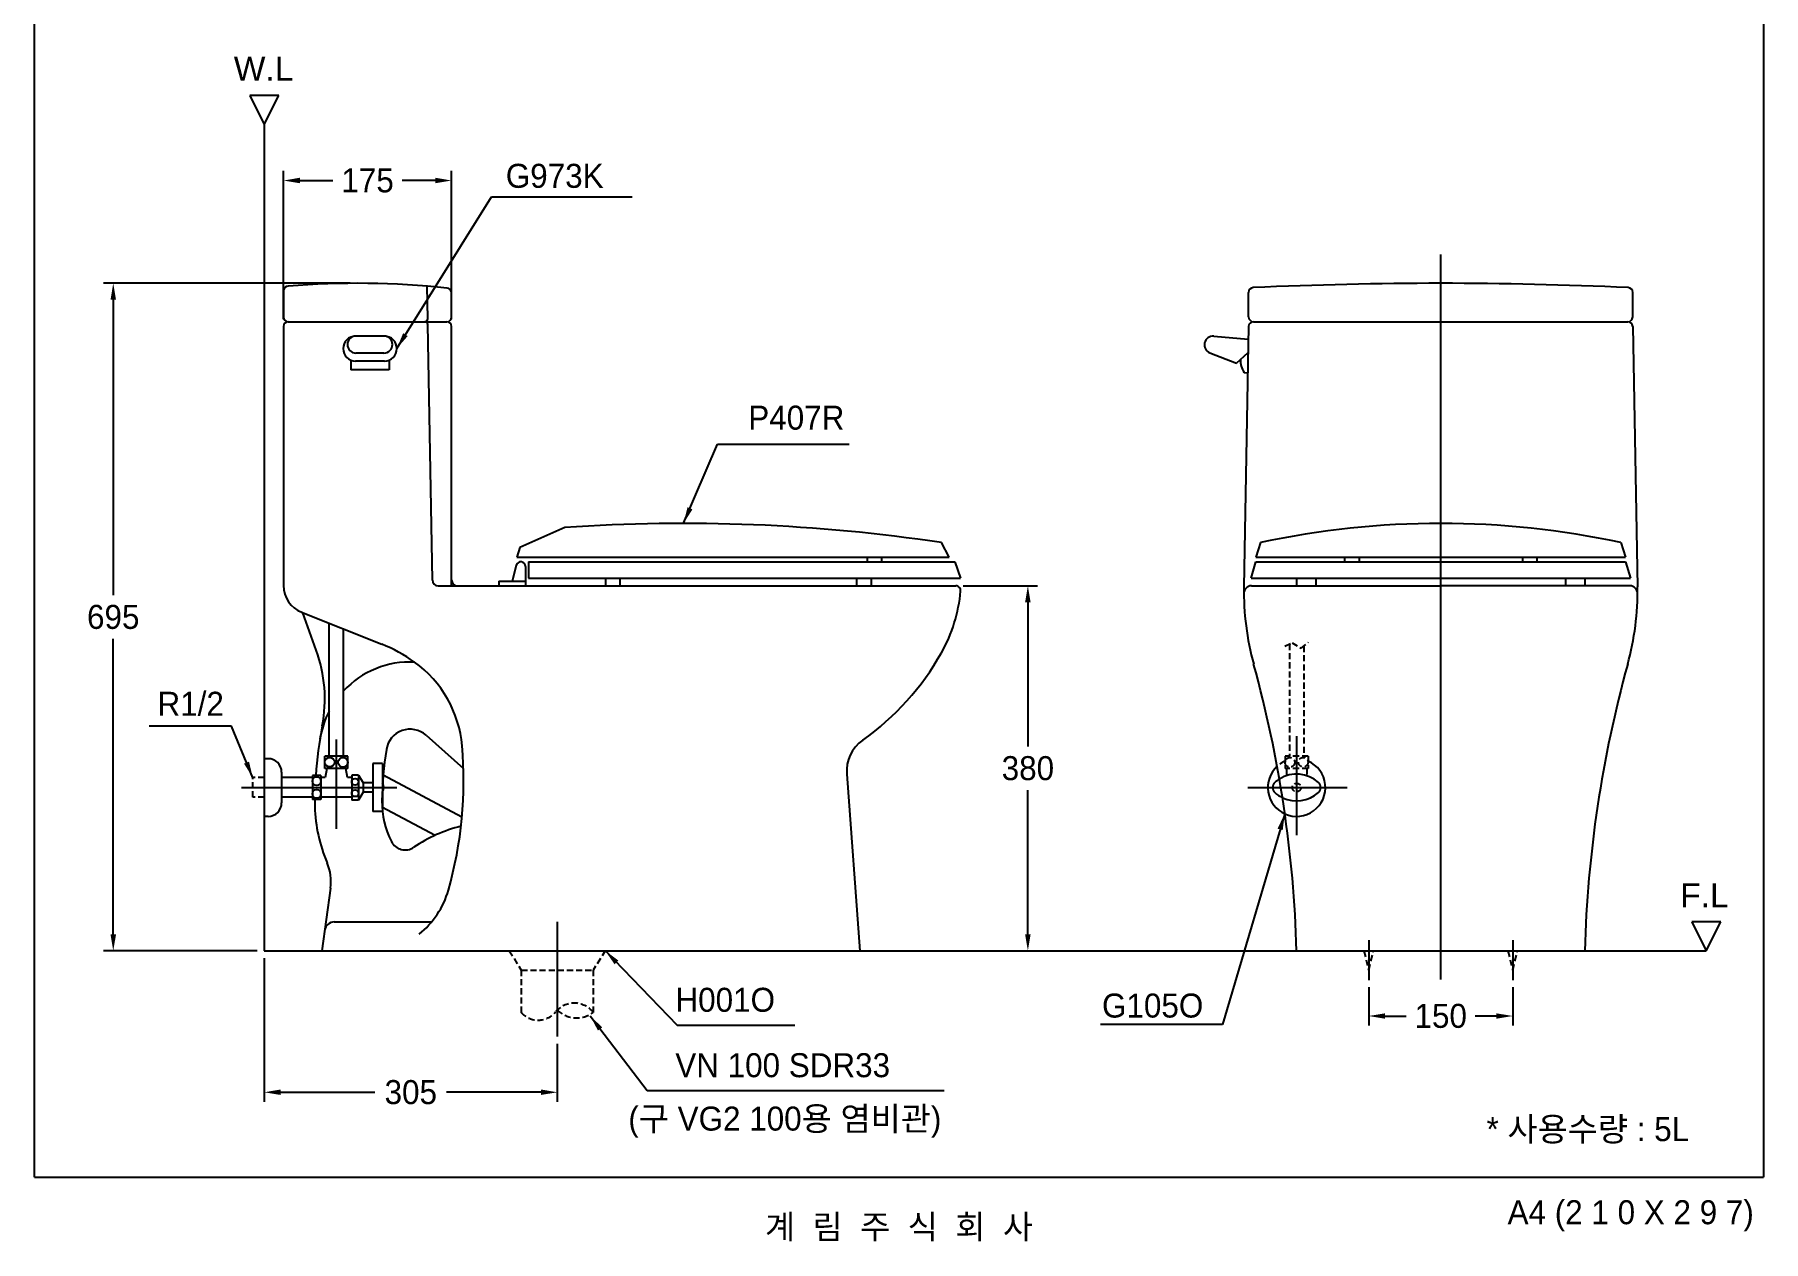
# Model space of a CAD drawing. Header units: millimetres. Extents: x 0 to 1800, y -67 to 2530.
# Drawn here: x 0 to 1800, y -67 to 1190 of the extents above; entities that cross this region are included whole.
import ezdxf
from ezdxf.enums import TextEntityAlignment as Align
from ezdxf.lldxf.tags import DXFTag

# ---------------------------------------------------------------- set-up
doc = ezdxf.new("R2010")
doc.units = ezdxf.units.MM
doc.linetypes.add('DASHED2', pattern=[9.525, 6.35, -3.175])
for name, color, linetype in [('TEXT', 7, 'Continuous'), ('내부선 및 부속', 4, 'Continuous'), ('도각라인', 255, 'Continuous'), ('외형선', 3, 'Continuous'), ('점선', 6, 'DASHED2'), ('중심선', 1, 'DASHED'), ('치수선', 7, 'Continuous')]:
    doc.layers.add(name, color=color, linetype=linetype)
doc.styles.add('____', font='')
doc.styles.add('타이틀', font='H2GTRM.TTF', dxfattribs={"height": 25})
doc.styles.get('____').set_extended_font_data('굴림')
tags = doc.linetypes.add('DASHDOT', pattern=[70, 31, -13, 13, -13]).pattern_tags.tags
tags[10:11] = [DXFTag(74, 4), DXFTag(75, 0), DXFTag(340, '0'), DXFTag(46, 0.0), DXFTag(50, 0.0), DXFTag(44, 0.0), DXFTag(45, 0.0)]
tags[8:9] = [DXFTag(74, 4), DXFTag(75, 0), DXFTag(340, '0'), DXFTag(46, 0.0), DXFTag(50, 0.0), DXFTag(44, 0.0), DXFTag(45, 0.0)]
tags[6:7] = [DXFTag(74, 4), DXFTag(75, 0), DXFTag(340, '0'), DXFTag(46, 0.0), DXFTag(50, 0.0), DXFTag(44, 0.0), DXFTag(45, 0.0)]
tags[4:5] = [DXFTag(74, 4), DXFTag(75, 0), DXFTag(340, '0'), DXFTag(46, 0.0), DXFTag(50, 0.0), DXFTag(44, 0.0), DXFTag(45, 0.0)]
tags = doc.linetypes.add('DASHED', pattern=[25.72, 12.86, -12.86]).pattern_tags.tags
tags[6:7] = [DXFTag(74, 4), DXFTag(75, 0), DXFTag(340, '0'), DXFTag(46, 0.0), DXFTag(50, 0.0), DXFTag(44, 0.0), DXFTag(45, 0.0)]
tags[4:5] = [DXFTag(74, 4), DXFTag(75, 0), DXFTag(340, '0'), DXFTag(46, 0.0), DXFTag(50, 0.0), DXFTag(44, 0.0), DXFTag(45, 0.0)]
doc.dimstyles.new('MSADIM', dxfattribs={"dimtxt": 33, "dimasz": 17, "dimexe": 10, "dimexo": 7.5, "dimgap": 10, "dimtad": 0, "dimtih": 1, "dimtoh": 1, "dimdec": 0, "dimzin": 1, "dimdsep": 46, "dimtxsty": '____', "dimcen": 11.25, "dimadec": 0, "dimazin": 0, "dimtfac": 1, "dimtdec": 0, "dimtix": 1, "dimtmove": 0, "dimatfit": 3, "dimfxl": 1, "dimtolj": 1, "dimtzin": 1, "dimarcsym": 0})

# ---------------------------------------------------------------- blocks, each defined once
blk = doc.blocks.new('*D8')
at = {"layer": '치수선', "color": 0, "linetype": 'Continuous', "lineweight": -2, "transparency": 16777216}
for p, q in [((1389, 197.8), (1389, 157.8)), ((1539, 197.8), (1539, 157.8)), ((1406, 167.8), (1428, 167.8)), ((1522, 167.8), (1499.9, 167.8))]:
    blk.add_line(p, q, dxfattribs=at)
at = {"layer": '치수선', "color": 0, "linetype": 'Continuous', "transparency": 16777216}
for points in [[(1406, 170.6), (1406, 165), (1389, 167.8)], [(1522, 170.6), (1522, 165), (1539, 167.8)]]:
    blk.add_solid(points, dxfattribs=at)
at = {"layer": '치수선', "color": 0, "linetype": 'Continuous', "transparency": 16777216, "insert": (1464, 167.8), "char_height": 25, "attachment_point": 5, "style": '____'}
blk.add_mtext('\\A1;150', dxfattribs=at)
blk = doc.blocks.new('*D9')
at = {"layer": '치수선', "color": 0, "linetype": 'Continuous', "lineweight": -2, "transparency": 16777216}
for p, q in [((239.2, 228.2), (239.2, 78.4)), ((544.2, 138.9), (544.2, 78.4)), ((256.2, 88.4), (354.3, 88.4)), ((527.2, 88.4), (429, 88.4))]:
    blk.add_line(p, q, dxfattribs=at)
at = {"layer": '치수선', "color": 0, "linetype": 'Continuous', "transparency": 16777216}
for points in [[(256.2, 91.3), (256.2, 85.6), (239.2, 88.4)], [(527.2, 91.3), (527.2, 85.6), (544.2, 88.4)]]:
    blk.add_solid(points, dxfattribs=at)
at = {"layer": '치수선', "color": 0, "linetype": 'Continuous', "transparency": 16777216, "insert": (391.7, 88.4), "char_height": 25, "attachment_point": 5, "style": '____'}
blk.add_mtext('\\A1;305', dxfattribs=at)
blk = doc.blocks.new('*D10')
at = {"layer": '치수선', "color": 0, "linetype": 'Continuous', "lineweight": -2, "transparency": 16777216}
for p, q in [((259.2, 893.2), (259.2, 1047.7)), ((434.2, 893.2), (434.2, 1047.7)), ((276.2, 1037.7), (310.7, 1037.7)), ((417.2, 1037.7), (382.6, 1037.7))]:
    blk.add_line(p, q, dxfattribs=at)
at = {"layer": '치수선', "color": 0, "linetype": 'Continuous', "transparency": 16777216}
for points in [[(276.2, 1040.6), (276.2, 1034.9), (259.2, 1037.7)], [(417.2, 1040.6), (417.2, 1034.9), (434.2, 1037.7)]]:
    blk.add_solid(points, dxfattribs=at)
at = {"layer": '치수선', "color": 0, "linetype": 'Continuous', "transparency": 16777216, "insert": (346.7, 1037.7), "char_height": 25, "attachment_point": 5, "style": '____'}
blk.add_mtext('\\A1;175', dxfattribs=at)
blk = doc.blocks.new('*D11')
at = {"layer": '치수선', "color": 0, "linetype": 'Continuous', "lineweight": -2, "transparency": 16777216}
for p, q in [((328.7, 930.7), (71.9, 930.7)), ((81.9, 913.7), (81.9, 606)), ((81.9, 252.7), (81.9, 560.4)), ((231.7, 235.7), (71.9, 235.7))]:
    blk.add_line(p, q, dxfattribs=at)
at = {"layer": '치수선', "color": 0, "linetype": 'Continuous', "transparency": 16777216}
for points in [[(79.1, 913.7), (84.8, 913.7), (81.9, 930.7)], [(79.1, 252.7), (84.8, 252.7), (81.9, 235.7)]]:
    blk.add_solid(points, dxfattribs=at)
at = {"layer": '치수선', "color": 0, "linetype": 'Continuous', "transparency": 16777216, "insert": (81.9, 583.2), "char_height": 25, "attachment_point": 5, "style": '____'}
blk.add_mtext('\\A1;695', dxfattribs=at)
blk = doc.blocks.new('*D12')
at = {"layer": '치수선', "color": 0, "linetype": 'Continuous', "lineweight": -2, "transparency": 16777216}
for p, q in [((966.7, 615.7), (1044.2, 615.7)), ((1034.2, 598.7), (1034.2, 448.5)), ((1034.2, 252.7), (1034.2, 402.9)), ((866.7, 235.7), (1044.2, 235.7))]:
    blk.add_line(p, q, dxfattribs=at)
at = {"layer": '치수선', "color": 0, "linetype": 'Continuous', "transparency": 16777216}
for points in [[(1031.3, 598.7), (1037, 598.7), (1034.2, 615.7)], [(1031.3, 252.7), (1037, 252.7), (1034.2, 235.7)]]:
    blk.add_solid(points, dxfattribs=at)
at = {"layer": '치수선', "color": 0, "linetype": 'Continuous', "transparency": 16777216, "insert": (1034.2, 425.7), "char_height": 25, "attachment_point": 5, "style": '____'}
blk.add_mtext('\\A1;380', dxfattribs=at)

msp = doc.modelspace()

# ---------------------------------------------------------------- linework, layer by layer
for p, q in [((685.9, 158.4), (791.7, 158.4)), ((1219.9, 159), (1109.8, 159))]:
    msp.add_line(p, q)
at = {"layer": '내부선 및 부속', "linetype": 'Continuous'}
for p, q in [((409.3, 893.8), (408.7, 927.7)), ((414.2, 621.6), (409.4, 887.8)), ((364.2, 875.7), (334.2, 875.7)), ((1227.7, 875.7), (1263.7, 872.7)), ((329.2, 850.7), (329.2, 840.7)), ((364.2, 849.7), (334.2, 849.7)), ((363.8, 858.1), (334.5, 858.1)), ((369.2, 850.7), (369.2, 840.7)), ((1223.7, 858.3), (1251.5, 847.6)), ((1251.5, 847.6), (1263.5, 858.8)), ((369.2, 840.7), (329.2, 840.7)), ((1259.2, 838), (1263.1, 837.6)), ((552.2, 676.5), (505.2, 655.7)), ((505.2, 655.7), (502.2, 645.7)), ((952.2, 645.7), (944.2, 660.7)), ((1276.5, 660.7), (1271.5, 645.7)), ((1651.5, 660.7), (1656.5, 645.7)), ((501.3, 636.9), (497.2, 620.7)), ((502.2, 645.7), (952.2, 645.7)), ((511.2, 635.7), (511.2, 615.7)), ((514.2, 640.7), (958.2, 640.7)), ((514.2, 640.7), (514.2, 623.7)), ((866.7, 645.7), (866.7, 640.7)), ((881.7, 645.7), (881.7, 640.7)), ((958.2, 640.7), (964.2, 623.7)), ((1266.5, 623.7), (1271.5, 640.7)), ((1271.5, 645.7), (1656.5, 645.7)), ((1271.5, 640.7), (1656.5, 640.7)), ((1364, 645.7), (1364, 640.7)), ((1379, 645.7), (1379, 640.7)), ((1549, 645.7), (1549, 640.7)), ((1564, 645.7), (1564, 640.7)), ((1656.5, 640.7), (1661.5, 623.7)), ((474.9, 615.7), (514.9, 615.7)), ((483.5, 620.7), (511.2, 620.7)), ((483.5, 620.7), (483.5, 615.7)), ((483.5, 615.7), (511.2, 615.7)), ((514.2, 623.7), (964.2, 623.7)), ((594.5, 623.7), (594.5, 615.7)), ((594.5, 615.7), (609.5, 615.7)), ((609.5, 623.7), (609.5, 615.7)), ((855.9, 623.7), (855.9, 615.7)), ((855.9, 615.7), (870.9, 615.7)), ((870.9, 623.7), (870.9, 615.7)), ((1266.5, 623.7), (1661.5, 623.7)), ((1267, 615.7), (1464, 615.7)), ((1314, 623.7), (1314, 615.7)), ((1334, 623.7), (1334, 615.7)), ((1660.9, 615.7), (1464, 615.7)), ((1594, 623.7), (1594, 615.7)), ((1614, 623.7), (1614, 615.7)), ((278, 588.2), (361.5, 554.9)), ((306.7, 438.5), (306.7, 576.8)), ((321.7, 438.5), (321.7, 570.8)), ((407.6, 460.1), (446.5, 425.6)), ((243.2, 435.7), (239.2, 435.7)), ((326.2, 438.5), (302.2, 438.5)), ((302.2, 425.5), (302.2, 438.5)), ((326.2, 425.5), (326.2, 438.5)), ((257.2, 421.7), (257.2, 389.7)), ((289.2, 416), (257.2, 416)), ((289.2, 418.2), (289.2, 393.2)), ((298.2, 418.2), (289.2, 418.2)), ((298.2, 418.2), (298.2, 393.2)), ((302.7, 416), (298.2, 416)), ((326.2, 425.5), (302.2, 425.5)), ((304.2, 425.5), (302.7, 416)), ((325.7, 416), (324.2, 425.5)), ((330.2, 416), (325.7, 416)), ((337.2, 418.7), (330.2, 418.7)), ((330.2, 418.7), (330.2, 392.7)), ((337.2, 418.7), (337.2, 392.7)), ((337.2, 418.7), (342.2, 410.5)), ((352.2, 430.7), (352.2, 380.7)), ((362.2, 430.7), (352.2, 430.7)), ((362.2, 430.7), (362.2, 380.7)), ((363.1, 419), (445, 375.1)), ((342.2, 401), (337.2, 392.7)), ((342.2, 410.5), (342.2, 401)), ((352.2, 410.5), (342.2, 410.5)), ((352.2, 401), (342.2, 401)), ((289.2, 395.5), (257.2, 395.5)), ((298.2, 393.2), (289.2, 393.2)), ((330.2, 395.5), (298.2, 395.5)), ((337.2, 392.7), (330.2, 392.7)), ((362.2, 380.7), (352.2, 380.7)), ((361.7, 385.7), (417.1, 356)), ((243.2, 375.7), (239.2, 375.7)), ((312, 265.7), (413.4, 265.7))]:
    msp.add_line(p, q, dxfattribs=at)
at = {"layer": '내부선 및 부속'}
msp.add_line((420.2, 615.7), (440.2, 615.7), dxfattribs=at)
at = {"layer": '내부선 및 부속', "linetype": 'Continuous'}
for centre, radius in [((307.2, 432.1), 5), ((321.2, 431.9), 5), ((293.7, 412.2), 4.5), ((333.7, 411.7), 3.5), ((293.7, 399.2), 4.5), ((333.7, 399.7), 3.5)]:
    msp.add_circle(centre, radius, dxfattribs=at)
for centre, radius, start, end in [((406.3, 893.7), 3, 270, 1.0265), ((406.4, 887.7), 3, 1.0265, 90), ((334.2, 862.7), 13, 90, 270), ((334.5, 866.9), 8.82, 90, 270), ((363.8, 866.9), 8.82, 270, 90), ((364.2, 862.7), 13, 270, 90), ((1226.9, 866.7), 9, 85.3, 248.9627), ((1280.4, 851.3), 25, 180.0191, 212.1699), ((676, -1126.5), 1807.2, 81.4679, 93.9308), ((1464, -208.2), 888.9, 77.8229, 102.1771), ((506.2, 635.7), 5, 0, 165.8872), ((420.2, 621.7), 6, 180, 270), ((1267, 607.7), 8, 90, 180.4862), ((1660.9, 607.7), 8, 359.5138, 90), ((302.3, 406.3), 160, 54.3911, 68.2619), ((391, 441.4), 95, 87.305, 136.9191), ((325.6, 438.8), 120, 4.9144, 54.3911), ((391, 441.4), 95, 152.6585, 171.067), ((391, 441.4), 25, 48.4158, 171.0745), ((243.2, 421.7), 14, 0, 90), ((741.6, 385.7), 380, 170.9669, 179.0749), ((26.7, 413.1), 420, 344.2099, 4.9144), ((1314, 405.7), 30, 132.4691, 246.1296), ((1314, 386.1), 33.6, 122.107, 132.501), ((355.7, 405.7), 7.84, 324.9654, 35.0346), ((1296, 405.7), 7, 132.501, 227.499), ((1314, 425.3), 33.6, 227.499, 244.1638), ((243.2, 389.7), 14, 270, 360), ((451.7, 390.3), 90, 179.0749, 207.0392), ((479.2, 219.5), 150, 103.5778, 124.2385), ((385.8, 356.7), 16, 207.0392, 304.2385), ((344.2, 323.3), 90, 308.6846, 344.2099), ((312, 255.7), 10, 90, 172.1428)]:
    msp.add_arc(centre, radius, start, end, dxfattribs=at)
at = {"layer": '도각라인', "color": 7}
for p, q in [((0, 0), (0, 2530)), ((1800, 2530), (1800, 0)), ((0, 0), (1800, 0))]:
    msp.add_line(p, q, dxfattribs=at)
at = {"layer": '외형선', "linetype": 'Continuous'}
for p, q in [((254.2, 1126.1), (224.2, 1126.1)), ((224.2, 1126.1), (239.2, 1096.1)), ((239.2, 1096.1), (254.2, 1126.1)), ((1755.5, 265.7), (1725.5, 265.7)), ((1725.5, 265.7), (1740.5, 235.7)), ((1740.5, 235.7), (1755.5, 265.7))]:
    msp.add_line(p, q, dxfattribs=at)
at = {"layer": '외형선', "color": 3, "linetype": 'Continuous'}
for p, q in [((239.2, 1096.1), (239.2, 235.7)), ((434.2, 895.7), (434.2, 920.7)), ((259.2, 897.7), (259.2, 895.7)), ((259.2, 885.7), (259.2, 616)), ((434.2, 615.7), (434.2, 885.7)), ((440.2, 615.7), (959.2, 615.7)), ((293.3, 548.7), (279.2, 587.7)), ((845.7, 419.6), (859.2, 235.7)), ((308.1, 300.9), (299.2, 235.7)), ((239.2, 235.7), (1740.5, 235.7))]:
    msp.add_line(p, q, dxfattribs=at)
at = {"layer": '외형선'}
for p, q in [((259.2, 922.7), (259.2, 895.7)), ((263.9, 927.7), (264.2, 927.7)), ((408.5, 927.7), (408.7, 927.7)), ((1264, 895.7), (1264, 921.2)), ((1663.9, 895.7), (1663.9, 921.2)), ((264.2, 890.7), (429.2, 890.7)), ((1264, 885.8), (1259, 614.5)), ((1269, 890.7), (1658.9, 890.7)), ((1663.9, 885.8), (1668.9, 614.5)), ((299.2, 235.7), (859.2, 235.7)), ((1314, 235.7), (1614, 235.7))]:
    msp.add_line(p, q, dxfattribs=at)
for centre, radius, start, end in [((264.2, 922.7), 5, 90, 180), ((336.2, 59.1), 871.6, 83.8421, 94.7552), ((429.2, 920.7), 5, 0, 90), ((1269, 921.2), 5, 92.661, 180), ((1464, -3274.3), 4205, 87.339, 92.661), ((1658.9, 921.2), 5, 0, 87.339), ((264.2, 895.7), 5, 180, 270), ((264.2, 885.7), 5, 90, 180), ((429.2, 895.7), 5, 270, 0), ((429.2, 885.7), 5, 0, 90), ((1269, 895.7), 5, 180, 270), ((1269, 885.7), 5, 90, 180), ((1658.9, 895.7), 5, 270, 0), ((1658.9, 885.7), 5, 0, 90)]:
    msp.add_arc(centre, radius, start, end, dxfattribs=at)
at = {"layer": '외형선', "color": 3, "linetype": 'Continuous'}
for centre, radius, start, end in [((289.2, 616), 30, 180, 248.262), ((440.2, 621.7), 6, 180, 270), ((959.2, 610.7), 5, 354.8983, 90), ((1544, 610.1), 285, 179.1039, 195.4513), ((1384, 610.1), 285, 344.5487, 0.8961), ((804.8, 624.5), 160, 330.5958, 354.8983), ((152.2, 497.8), 150, 349.2919, 19.8429), ((700.2, 683.4), 280, 305.3888, 330.5958), ((64.4, 201.1), 1250, 1.5863, 15.4513), ((2863.5, 201.1), 1250, 164.5487, 178.4137), ((741.7, 386.3), 450, 169.2919, 175.9371), ((885.5, 422.5), 40, 125.3888, 184.1995), ((741.7, 386.3), 450, 179.1236, 180.0757), ((741.7, 386.3), 450, 179.1236, 180.0757), ((451.7, 390.3), 160, 181.6538, 203.1719), ((258.6, 307.7), 50, 352.1427, 23.1719)]:
    msp.add_arc(centre, radius, start, end, dxfattribs=at)
at = {"layer": '점선'}
for p, q in [((1301.7, 553), (1309.3, 556.5)), ((1306.5, 555.2), (1306.5, 438.5)), ((1309.3, 556.5), (1318.6, 550.7)), ((1318.6, 550.7), (1326.2, 557)), ((1321.5, 553), (1321.5, 438.5)), ((1302, 438.5), (1302, 425.5)), ((1326, 438.5), (1302, 438.5)), ((1326, 438.5), (1326, 425.5)), ((227.2, 395.5), (227.2, 416)), ((239.2, 416), (227.2, 416)), ((1326, 425.5), (1302, 425.5)), ((1303.5, 425.5), (1303.5, 418)), ((1324.5, 425.5), (1324.5, 418)), ((239.2, 395.5), (227.2, 395.5)), ((494.2, 235.7), (506.7, 215.7)), ((594.2, 235.7), (581.7, 215.7)), ((1384, 235.7), (1389, 215.7)), ((1389, 215.7), (1394, 235.7)), ((1534, 235.7), (1539, 215.7)), ((1539, 215.7), (1544, 235.7)), ((506.7, 215.7), (506.7, 171.2)), ((506.7, 215.7), (581.7, 215.7)), ((581.7, 215.7), (581.7, 171.6))]:
    msp.add_line(p, q, dxfattribs=at)
for centre, radius in [((1307, 431.9), 5), ((1320.9, 432.1), 5), ((1314, 405.7), 4.5)]:
    msp.add_circle(centre, radius, dxfattribs=at)
for centre, radius, start, end in [((1314, 405.7), 30, 113.5781, 132.4691), ((561.8, 155.8), 25.4, 38.5927, 140.2276), ((524.2, 187.1), 23.6, 222.2205, 320.2276), ((564.3, 195.2), 29.3, 226.4632, 306.3085)]:
    msp.add_arc(centre, radius, start, end, dxfattribs=at)
at = {"layer": '점선', "linetype": 'DASHDOT'}
for centre, radius, start, end in [((1314, 386.1), 33.6, 47.499, 122.107), ((1314, 425.3), 33.6, 244.1638, 312.501), ((1332, 405.7), 7, 312.501, 47.499)]:
    msp.add_arc(centre, radius, start, end, dxfattribs=at)
at = {"layer": '중심선', "linetype": 'DASHDOT'}
for p, q in [((1464, 205.7), (1464, 960.7)), ((314.2, 362.6), (314.2, 455.8)), ((1314, 459.2), (1314, 356.1)), ((215.5, 405.7), (377.2, 405.7)), ((1263.2, 405.7), (1366.7, 405.7)), ((544.2, 265.7), (544.2, 146.4)), ((1389, 246.8), (1389, 205.3)), ((1539, 246.8), (1539, 205.3))]:
    msp.add_line(p, q, dxfattribs=at)
msp.add_arc((1314, 405.7), 30, 246.1296, 66.4217, dxfattribs=at)
at = {"layer": '치수선', "linetype": 'Continuous'}
for p, q in [((492.7, 1020.6), (622.1, 1020.6)), ((728, 763.3), (848.2, 763.3)), ((654.7, 90.1), (947.1, 90.1))]:
    msp.add_line(p, q, dxfattribs=at)

# ---------------------------------------------------------------- texts
at = {"layer": 'TEXT', "style": '타이틀'}
for s, p in [('* 사용수량 : 5L', (1617.2, 50)), ('계  림  주  식  회  사', (900, -51.7))]:
    msp.add_text(s, height=25, dxfattribs=at).set_placement(p, align=Align.MIDDLE_CENTER)
msp.add_text('A4 (2 1 0 X 2 9 7)', height=25, dxfattribs=at).set_placement((1790, -36.5), align=Align.MIDDLE_RIGHT)
at = {"layer": 'TEXT', "char_height": 25, "attachment_point": 1, "line_spacing_factor": 0.963855, "style": '타이틀'}
for s, insert, width in [('\\fArial;W.L', (207.4, 1166.7), 248.993), ('\\A1;G973K', (490.6, 1055.1), 248.993), ('\\A1;P407R', (743.1, 803.3), 248.993), ('\\fArial;F.L', (1713.3, 306.1), 248.993), ('\\A1; G105O', (1102.3, 191.2), 248.993), ('\\A1;VN 100 SDR33', (667.1, 129.1), 379.657), ('\\A1;(구 VG2 100{\\fGulim|b0|i0|c129|p50;용 염비관)}', (618.2, 73.5), 379.657)]:
    msp.add_mtext(s, dxfattribs=dict(at, insert=insert, width=width))
at = {"layer": '치수선', "linetype": 'Continuous', "char_height": 25, "attachment_point": 1, "line_spacing_factor": 0.963855, "style": '타이틀'}
for s, insert, width in [('\\A1;R1/2', (128, 505.4), 248.993), ('\\A1; H001O', (658.2, 197.2), 361.787)]:
    msp.add_mtext(s, dxfattribs=dict(at, insert=insert, width=width))

# ---------------------------------------------------------------- dimensions: what is measured, and where the dimension line sits
at = {"layer": '치수선', "linetype": 'Continuous'}
dim = msp.add_linear_dim(base=(434.2, 1037.7), p1=(259.2, 885.7), p2=(434.2, 885.7), dimstyle='MSADIM', override={"dimtxt": 25}, dxfattribs=at)
dim.commit()
dim.dimension.update_dxf_attribs({"geometry": '*D10', "text_midpoint": (346.7, 1037.7)})
for base, p1, p2, picture, middle in [((81.9, 235.7), (336.2, 930.7), (239.2, 235.7), '*D11', (81.9, 583.2)), ((1034.2, 235.7), (959.2, 615.7), (859.2, 235.7), '*D12', (1034.2, 425.7))]:
    dim = msp.add_linear_dim(base=base, p1=p1, p2=p2, angle=90, dimstyle='MSADIM', override={"dimtxt": 25}, dxfattribs=at)
    dim.commit()
    dim.dimension.update_dxf_attribs({"geometry": picture, "text_midpoint": middle})
for base, p1, p2, picture, middle in [((239.2, 88.4), (544.2, 146.4), (239.2, 235.7), '*D9', (391.7, 88.4)), ((1389, 167.8), (1539, 205.3), (1389, 205.3), '*D8', (1464, 167.8))]:
    dim = msp.add_linear_dim(base=base, p1=p1, p2=p2, dimstyle='MSADIM', override={"dimtxt": 25}, dxfattribs=at)
    dim.commit()
    dim.dimension.update_dxf_attribs({"geometry": picture, "text_midpoint": middle, "dimtype": 160})

# ---------------------------------------------------------------- leaders
at = {"layer": '치수선', "linetype": 'Continuous', "annotation_type": 0, "has_hookline": 1, "hookline_direction": 0}
for points, override in [([(377.1, 862.8), (475.7, 1020.6), (492.7, 1020.6)], {"dimtxt": 25}), ([(675.7, 680.8), (711, 763.3), (728, 763.3)], {"dimtxt": 25}), ([(594, 235.9), (668.9, 158.4), (685.9, 158.4)], {"dimtxt": 30}), ([(578.5, 167.9), (637.7, 90.1), (654.7, 90.1)], {"dimtxt": 25})]:
    msp.add_leader(points, dimstyle='MSADIM', override=override, dxfattribs=at)
at = {"layer": '치수선', "linetype": 'Continuous'}
msp.add_leader([(227.2, 415.9), (204.9, 469.6), (119.2, 469.6)], dimstyle='MSADIM', override={"dimtxt": 25}, dxfattribs=at)
at = {"layer": '치수선', "linetype": 'Continuous', "annotation_type": 0, "has_hookline": 1, "hookline_direction": 0, "horizontal_direction": (-1, 0, 0)}
msp.add_leader([(1301.6, 378.4), (1236.9, 159), (1219.9, 159)], dimstyle='MSADIM', override={"dimtxt": 25}, dxfattribs=at)

doc.saveas('drawing.dxf')
